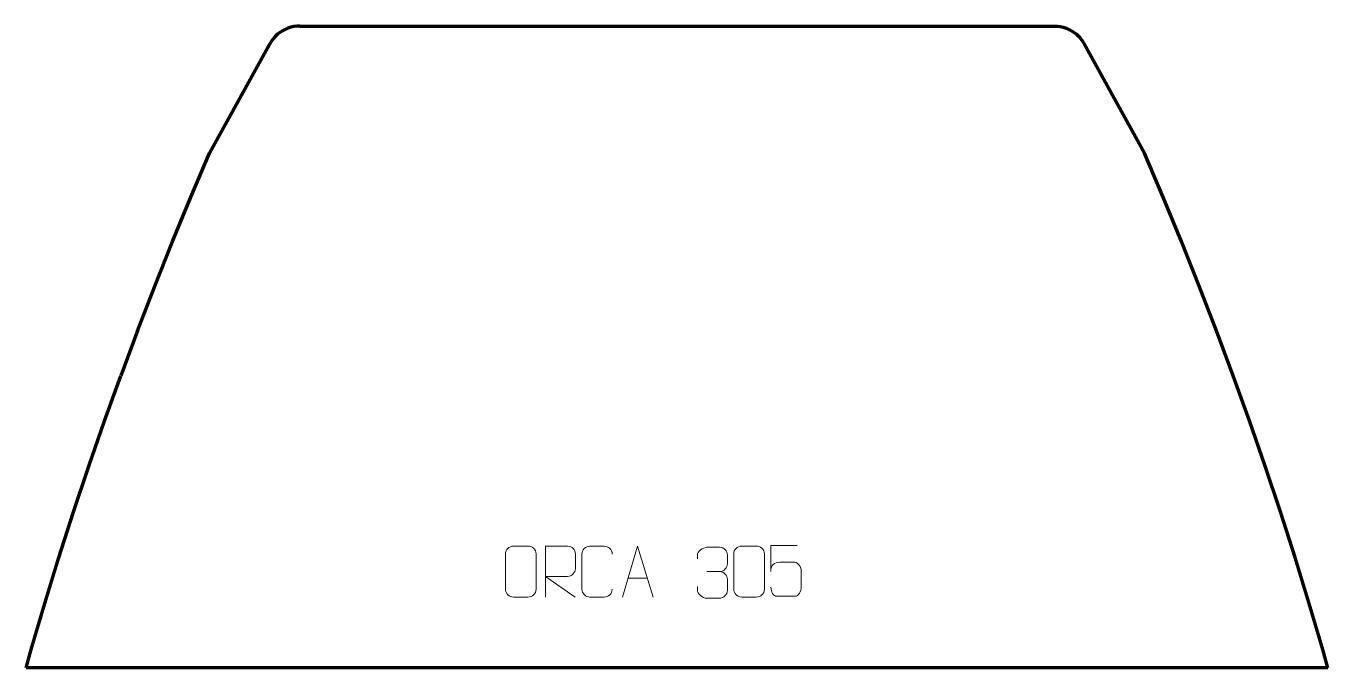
# Model space of a CAD drawing. Header units: millimetres. Extents: x -319 to 319, y 896 to 1211.
import ezdxf

# ---------------------------------------------------------------- set-up
doc = ezdxf.new("R2010")
doc.units = ezdxf.units.MM
doc.header["$MEASUREMENT"] = 0
doc.layers.add('layer 1', color=7, linetype='Continuous')

msp = doc.modelspace()

# ---------------------------------------------------------------- linework, layer by layer
at = {"layer": 'layer 1', "color": 242, "lineweight": 106}
for points in [[(-194.8688, 1207.651), (-194.8688, 1207.651), (-196.0398, 1206.727), (-196.0398, 1206.727)], [(-193.6198, 1208.467), (-193.6198, 1208.467), (-194.8688, 1207.651), (-194.8688, 1207.651)], [(-192.3058, 1209.167), (-192.3058, 1209.167), (-193.6198, 1208.467), (-193.6198, 1208.467)], [(-190.9328, 1209.749), (-190.9328, 1209.749), (-192.3058, 1209.167), (-192.3058, 1209.167)], [(-189.5128, 1210.205), (-189.5128, 1210.205), (-190.9328, 1209.749), (-190.9328, 1209.749)], [(-188.0588, 1210.533), (-188.0588, 1210.533), (-189.5128, 1210.205), (-189.5128, 1210.205)], [(-186.5818, 1210.733), (-186.5818, 1210.733), (-188.0588, 1210.533), (-188.0588, 1210.533)], [(-185.0928, 1210.798), (-185.0928, 1210.798), (-186.5818, 1210.733), (-186.5818, 1210.733)], [(-185.0928, 1210.798), (-185.0928, 1210.798), (185.0918, 1210.798), (185.0918, 1210.798)], [(185.0918, 1210.798), (185.0918, 1210.798), (186.5818, 1210.733), (186.5818, 1210.733)], [(186.5818, 1210.733), (186.5818, 1210.733), (188.0598, 1210.533), (188.0598, 1210.533)], [(188.0598, 1210.533), (188.0598, 1210.533), (189.5128, 1210.205), (189.5128, 1210.205)], [(189.5128, 1210.205), (189.5128, 1210.205), (190.9318, 1209.749), (190.9318, 1209.749)], [(190.9318, 1209.749), (190.9318, 1209.749), (192.3058, 1209.167), (192.3058, 1209.167)], [(192.3058, 1209.167), (192.3058, 1209.167), (193.6218, 1208.467), (193.6218, 1208.467)], [(193.6218, 1208.467), (193.6218, 1208.467), (194.8688, 1207.651), (194.8688, 1207.651)], [(194.8688, 1207.651), (194.8688, 1207.651), (196.0388, 1206.727), (196.0388, 1206.727)], [(-199.7738, 1202.117), (-199.7738, 1202.117), (-229.3028, 1148.4291), (-229.3028, 1148.4291)], [(-198.9998, 1203.391), (-198.9998, 1203.391), (-199.7738, 1202.117), (-199.7738, 1202.117)], [(-198.1128, 1204.589), (-198.1128, 1204.589), (-198.9998, 1203.391), (-198.9998, 1203.391)], [(-197.1238, 1205.706), (-197.1238, 1205.706), (-198.1128, 1204.589), (-198.1128, 1204.589)], [(-196.0398, 1206.727), (-196.0398, 1206.727), (-197.1238, 1205.706), (-197.1238, 1205.706)], [(196.0388, 1206.727), (196.0388, 1206.727), (197.1228, 1205.706), (197.1228, 1205.706)], [(197.1228, 1205.706), (197.1228, 1205.706), (198.1118, 1204.589), (198.1118, 1204.589)], [(198.1118, 1204.589), (198.1118, 1204.589), (198.9988, 1203.391), (198.9988, 1203.391)], [(198.9988, 1203.391), (198.9988, 1203.391), (199.7748, 1202.117), (199.7748, 1202.117)], [(199.7748, 1202.117), (199.7748, 1202.117), (229.3028, 1148.4291), (229.3028, 1148.4291)], [(-238.5298, 1126.7771), (-238.5298, 1126.7771), (-229.3028, 1148.4291), (-229.3028, 1148.4291)], [(238.5308, 1126.7771), (238.5308, 1126.7771), (229.3028, 1148.4291), (229.3028, 1148.4291)], [(-247.5058, 1105.0191), (-247.5058, 1105.0191), (-238.5298, 1126.7771), (-238.5298, 1126.7771)], [(247.5068, 1105.0191), (247.5068, 1105.0191), (238.5308, 1126.7771), (238.5308, 1126.7771)], [(-256.2298, 1083.1591), (-256.2298, 1083.1591), (-247.5058, 1105.0191), (-247.5058, 1105.0191)], [(256.2288, 1083.1591), (256.2288, 1083.1591), (247.5068, 1105.0191), (247.5068, 1105.0191)], [(-264.6978, 1061.1991), (-264.6978, 1061.1991), (-256.2298, 1083.1591), (-256.2298, 1083.1591)], [(264.6978, 1061.1991), (264.6978, 1061.1991), (256.2288, 1083.1591), (256.2288, 1083.1591)], [(-264.6978, 1061.1991), (-264.6978, 1061.1991), (-272.9118, 1039.1422), (-272.9118, 1039.1422)], [(272.9128, 1039.1422), (272.9128, 1039.1422), (264.6978, 1061.1991), (264.6978, 1061.1991)], [(-280.8708, 1016.9912), (-280.8708, 1016.9912), (-272.9118, 1039.1422), (-272.9118, 1039.1422)], [(280.8698, 1016.9912), (280.8698, 1016.9912), (272.9128, 1039.1422), (272.9128, 1039.1422)], [(-288.5708, 994.7512), (-288.5708, 994.7512), (-280.8708, 1016.9912), (-280.8708, 1016.9912)], [(288.5718, 994.7512), (288.5718, 994.7512), (280.8698, 1016.9912), (280.8698, 1016.9912)], [(-296.0147, 972.4212), (-296.0147, 972.4212), (-288.5708, 994.7512), (-288.5708, 994.7512)], [(296.0157, 972.4212), (296.0157, 972.4212), (288.5718, 994.7512), (288.5718, 994.7512)], [(-303.1987, 950.0082), (-303.1987, 950.0082), (-296.0147, 972.4212), (-296.0147, 972.4212)], [(303.1987, 950.0082), (303.1987, 950.0082), (296.0157, 972.4212), (296.0157, 972.4212)], [(-310.1227, 927.5122), (-310.1227, 927.5122), (-303.1987, 950.0082), (-303.1987, 950.0082)], [(310.1217, 927.5122), (310.1217, 927.5122), (303.1987, 950.0082), (303.1987, 950.0082)], [(-316.7847, 904.9383), (-316.7847, 904.9383), (-310.1227, 927.5122), (-310.1227, 927.5122)], [(316.7857, 904.9383), (316.7857, 904.9383), (310.1217, 927.5122), (310.1217, 927.5122)], [(-319.3677, 895.7993), (-319.3677, 895.7993), (-316.7847, 904.9383), (-316.7847, 904.9383)], [(319.3687, 895.7993), (319.3687, 895.7993), (316.7857, 904.9383), (316.7857, 904.9383)], [(319.3687, 895.7993), (319.3687, 895.7993), (-319.3677, 895.7993), (-319.3677, 895.7993)]]:
    msp.add_open_spline(points, degree=3, dxfattribs=at)
at = {"layer": 'layer 1', "color": 250, "lineweight": 9}
for points, knots in [([(-80.2213, 955.6021), (-77.8546, 955.6021), (-75.4875, 955.6021), (-73.1204, 955.6021), (-73.1204, 955.6021), (-71.1394, 955.6377), (-69.1129, 954.143), (-69.0858, 951.7003), (-69.0858, 951.7003), (-69.0862, 945.9415), (-69.0862, 940.1822), (-69.0858, 934.4226), (-69.0858, 934.4226), (-69.228, 932.0944), (-70.9348, 930.6118), (-73.1204, 930.6009), (-73.1204, 930.6009), (-75.4934, 930.6013), (-77.8664, 930.6013), (-80.239, 930.6009), (-80.239, 930.6009), (-82.1979, 930.4953), (-84.2048, 932.3837), (-84.1934, 934.4052), (-84.1934, 934.4052), (-84.1931, 940.1873), (-84.1931, 945.9689), (-84.1934, 951.7502), (-84.1934, 951.7502), (-84.1891, 953.8928), (-82.4116, 955.6156), (-80.2213, 955.6021)], [0, 0, 0, 0, 0.11111111, 0.11111111, 0.11111111, 0.11111111, 0.22222222, 0.22222222, 0.22222222, 0.22222222, 0.33333333, 0.33333333, 0.33333333, 0.33333333, 0.44444444, 0.44444444, 0.44444444, 0.44444444, 0.55555556, 0.55555556, 0.55555556, 0.55555556, 0.66666667, 0.66666667, 0.66666667, 0.66666667, 0.77777778, 0.77777778, 0.77777778, 0.77777778, 1, 1, 1, 1]), ([(-80.2213, 955.6021), (-77.8546, 955.6021), (-75.4875, 955.6021), (-73.1204, 955.6021), (-73.1204, 955.6021), (-71.1394, 955.6377), (-69.1129, 954.143), (-69.0858, 951.7003), (-69.0858, 951.7003), (-69.0862, 945.9415), (-69.0862, 940.1822), (-69.0858, 934.4226), (-69.0858, 934.4226), (-69.228, 932.0944), (-70.9348, 930.6118), (-73.1204, 930.6009), (-73.1204, 930.6009), (-75.4934, 930.6013), (-77.8664, 930.6013), (-80.239, 930.6009), (-80.239, 930.6009), (-82.1979, 930.4953), (-84.2048, 932.3837), (-84.1934, 934.4052), (-84.1934, 934.4052), (-84.1931, 940.1873), (-84.1931, 945.9689), (-84.1934, 951.7502), (-84.1934, 951.7502), (-84.1891, 953.8928), (-82.4116, 955.6156), (-80.2213, 955.6021)], [0, 0, 0, 0, 0.11111111, 0.11111111, 0.11111111, 0.11111111, 0.22222222, 0.22222222, 0.22222222, 0.22222222, 0.33333333, 0.33333333, 0.33333333, 0.33333333, 0.44444444, 0.44444444, 0.44444444, 0.44444444, 0.55555556, 0.55555556, 0.55555556, 0.55555556, 0.66666667, 0.66666667, 0.66666667, 0.66666667, 0.77777778, 0.77777778, 0.77777778, 0.77777778, 1, 1, 1, 1]), ([(-80.2213, 955.6021), (-77.8546, 955.6021), (-75.4875, 955.6021), (-73.1204, 955.6021), (-73.1204, 955.6021), (-71.1394, 955.6377), (-69.1129, 954.143), (-69.0858, 951.7003), (-69.0858, 951.7003), (-69.0862, 945.9415), (-69.0862, 940.1822), (-69.0858, 934.4226), (-69.0858, 934.4226), (-69.228, 932.0944), (-70.9348, 930.6118), (-73.1204, 930.6009), (-73.1204, 930.6009), (-75.4934, 930.6013), (-77.8664, 930.6013), (-80.239, 930.6009), (-80.239, 930.6009), (-82.1979, 930.4953), (-84.2048, 932.3837), (-84.1934, 934.4052), (-84.1934, 934.4052), (-84.1931, 940.1873), (-84.1931, 945.9689), (-84.1934, 951.7502), (-84.1934, 951.7502), (-84.1891, 953.8928), (-82.4116, 955.6156), (-80.2213, 955.6021)], [0, 0, 0, 0, 0.11111111, 0.11111111, 0.11111111, 0.11111111, 0.22222222, 0.22222222, 0.22222222, 0.22222222, 0.33333333, 0.33333333, 0.33333333, 0.33333333, 0.44444444, 0.44444444, 0.44444444, 0.44444444, 0.55555556, 0.55555556, 0.55555556, 0.55555556, 0.66666667, 0.66666667, 0.66666667, 0.66666667, 0.77777778, 0.77777778, 0.77777778, 0.77777778, 1, 1, 1, 1]), ([(-80.2213, 955.6021), (-77.8546, 955.6021), (-75.4875, 955.6021), (-73.1204, 955.6021), (-73.1204, 955.6021), (-71.1394, 955.6377), (-69.1129, 954.143), (-69.0858, 951.7003), (-69.0858, 951.7003), (-69.0862, 945.9415), (-69.0862, 940.1822), (-69.0858, 934.4226), (-69.0858, 934.4226), (-69.228, 932.0944), (-70.9348, 930.6118), (-73.1204, 930.6009), (-73.1204, 930.6009), (-75.4934, 930.6013), (-77.8664, 930.6013), (-80.239, 930.6009), (-80.239, 930.6009), (-82.1979, 930.4953), (-84.2048, 932.3837), (-84.1934, 934.4052), (-84.1934, 934.4052), (-84.1931, 940.1873), (-84.1931, 945.9689), (-84.1934, 951.7502), (-84.1934, 951.7502), (-84.1891, 953.8928), (-82.4116, 955.6156), (-80.2213, 955.6021)], [0, 0, 0, 0, 0.11111111, 0.11111111, 0.11111111, 0.11111111, 0.22222222, 0.22222222, 0.22222222, 0.22222222, 0.33333333, 0.33333333, 0.33333333, 0.33333333, 0.44444444, 0.44444444, 0.44444444, 0.44444444, 0.55555556, 0.55555556, 0.55555556, 0.55555556, 0.66666667, 0.66666667, 0.66666667, 0.66666667, 0.77777778, 0.77777778, 0.77777778, 0.77777778, 1, 1, 1, 1]), ([(-64.5401, 930.5791), (-64.5401, 930.5791), (-64.5401, 955.5326), (-64.5401, 955.5326), (-64.5401, 955.5326), (-60.9453, 955.5326), (-57.3498, 955.5326), (-53.7546, 955.5326), (-53.7546, 955.5326), (-51.4293, 955.4949), (-49.872, 954.0049), (-49.8761, 951.6385), (-49.8761, 951.6385), (-49.8765, 949.603), (-49.8765, 946.5436), (-49.8761, 944.5076), (-49.8761, 944.5076), (-49.8826, 942.6321), (-51.6949, 940.6903), (-53.7044, 940.6712), (-53.7044, 940.6712), (-53.7044, 940.6712), (-64.5401, 940.6712), (-64.5401, 940.6712), (-64.5401, 940.6712), (-64.5401, 940.6712), (-49.8854, 930.5791), (-49.8854, 930.5791)], [0, 0, 0, 0, 0.125, 0.125, 0.125, 0.125, 0.25, 0.25, 0.25, 0.25, 0.375, 0.375, 0.375, 0.375, 0.5, 0.5, 0.5, 0.5, 0.625, 0.625, 0.625, 0.625, 0.75, 0.75, 0.75, 0.75, 1, 1, 1, 1]), ([(-64.5401, 930.5791), (-64.5401, 930.5791), (-64.5401, 955.5326), (-64.5401, 955.5326), (-64.5401, 955.5326), (-60.9453, 955.5326), (-57.3498, 955.5326), (-53.7546, 955.5326), (-53.7546, 955.5326), (-51.4293, 955.4949), (-49.872, 954.0049), (-49.8761, 951.6385), (-49.8761, 951.6385), (-49.8765, 949.603), (-49.8765, 946.5436), (-49.8761, 944.5076), (-49.8761, 944.5076), (-49.8826, 942.6321), (-51.6949, 940.6903), (-53.7044, 940.6712), (-53.7044, 940.6712), (-53.7044, 940.6712), (-64.5401, 940.6712), (-64.5401, 940.6712), (-64.5401, 940.6712), (-64.5401, 940.6712), (-49.8854, 930.5791), (-49.8854, 930.5791)], [0, 0, 0, 0, 0.125, 0.125, 0.125, 0.125, 0.25, 0.25, 0.25, 0.25, 0.375, 0.375, 0.375, 0.375, 0.5, 0.5, 0.5, 0.5, 0.625, 0.625, 0.625, 0.625, 0.75, 0.75, 0.75, 0.75, 1, 1, 1, 1]), ([(-64.5401, 930.5791), (-64.5401, 930.5791), (-64.5401, 955.5326), (-64.5401, 955.5326), (-64.5401, 955.5326), (-60.9453, 955.5326), (-57.3498, 955.5326), (-53.7546, 955.5326), (-53.7546, 955.5326), (-51.4293, 955.4949), (-49.872, 954.0049), (-49.8761, 951.6385), (-49.8761, 951.6385), (-49.8765, 949.603), (-49.8765, 946.5436), (-49.8761, 944.5076), (-49.8761, 944.5076), (-49.8826, 942.6321), (-51.6949, 940.6903), (-53.7044, 940.6712), (-53.7044, 940.6712), (-53.7044, 940.6712), (-64.5401, 940.6712), (-64.5401, 940.6712), (-64.5401, 940.6712), (-64.5401, 940.6712), (-49.8854, 930.5791), (-49.8854, 930.5791)], [0, 0, 0, 0, 0.125, 0.125, 0.125, 0.125, 0.25, 0.25, 0.25, 0.25, 0.375, 0.375, 0.375, 0.375, 0.5, 0.5, 0.5, 0.5, 0.625, 0.625, 0.625, 0.625, 0.75, 0.75, 0.75, 0.75, 1, 1, 1, 1]), ([(-64.5401, 930.5791), (-64.5401, 930.5791), (-64.5401, 955.5326), (-64.5401, 955.5326), (-64.5401, 955.5326), (-60.9453, 955.5326), (-57.3498, 955.5326), (-53.7546, 955.5326), (-53.7546, 955.5326), (-51.4293, 955.4949), (-49.872, 954.0049), (-49.8761, 951.6385), (-49.8761, 951.6385), (-49.8765, 949.603), (-49.8765, 946.5436), (-49.8761, 944.5076), (-49.8761, 944.5076), (-49.8826, 942.6321), (-51.6949, 940.6903), (-53.7044, 940.6712), (-53.7044, 940.6712), (-53.7044, 940.6712), (-64.5401, 940.6712), (-64.5401, 940.6712), (-64.5401, 940.6712), (-64.5401, 940.6712), (-49.8854, 930.5791), (-49.8854, 930.5791)], [0, 0, 0, 0, 0.125, 0.125, 0.125, 0.125, 0.25, 0.25, 0.25, 0.25, 0.375, 0.375, 0.375, 0.375, 0.5, 0.5, 0.5, 0.5, 0.625, 0.625, 0.625, 0.625, 0.75, 0.75, 0.75, 0.75, 1, 1, 1, 1]), ([(-31.785, 934.3968), (-31.9248, 932.0734), (-33.602, 930.5938), (-35.7497, 930.583), (-35.7497, 930.583), (-38.0816, 930.5834), (-40.4135, 930.5834), (-42.745, 930.583), (-42.745, 930.583), (-44.67, 930.4776), (-46.6421, 932.3621), (-46.6309, 934.3794), (-46.6309, 934.3794), (-46.6305, 940.1495), (-46.6305, 945.9192), (-46.6309, 951.6885), (-46.6309, 951.6885), (-46.6267, 953.8266), (-44.88, 955.5458), (-42.7276, 955.5323), (-42.7276, 955.5323), (-40.4019, 955.5323), (-38.0758, 955.5323), (-35.7497, 955.5323), (-35.7497, 955.5323), (-33.8031, 955.5678), (-31.8117, 954.0763), (-31.785, 951.6387)], [0, 0, 0, 0, 0.125, 0.125, 0.125, 0.125, 0.25, 0.25, 0.25, 0.25, 0.375, 0.375, 0.375, 0.375, 0.5, 0.5, 0.5, 0.5, 0.625, 0.625, 0.625, 0.625, 0.75, 0.75, 0.75, 0.75, 1, 1, 1, 1]), ([(-26.6785, 930.5791), (-26.6785, 930.5791), (-19.3075, 955.5326), (-19.3075, 955.5326), (-19.3075, 955.5326), (-19.3075, 955.5326), (-11.7376, 930.5791), (-11.7376, 930.5791)], [0, 0, 0, 0, 0.33333333, 0.33333333, 0.33333333, 0.33333333, 1, 1, 1, 1]), ([(10.0079, 949.301), (10.0079, 949.301), (10.0079, 951.1582), (10.0079, 951.1582), (10.0079, 951.1582), (9.9936, 952.9001), (12.6581, 955.0182), (14.7172, 954.9955), (14.7172, 954.9955), (16.7813, 954.9955), (18.8453, 954.9955), (20.909, 954.9955), (20.909, 954.9955), (23.1035, 955.0043), (24.7018, 953.1575), (24.7462, 951.2454), (24.7462, 951.2454), (24.7458, 949.8103), (24.7458, 948.3752), (24.7462, 946.9397), (24.7462, 946.9397), (24.6976, 945.2862), (23.095, 943.0562), (20.8967, 943.0662), (20.8967, 943.0662), (23.1004, 943.055), (24.7084, 941.2518), (24.7624, 939.1923), (24.7624, 939.1923), (24.762, 937.4076), (24.762, 935.6229), (24.7624, 933.8378), (24.7624, 933.8378), (24.7725, 931.7764), (22.7176, 930.0133), (20.8967, 930.0214), (20.8967, 930.0214), (18.8314, 930.0217), (16.7662, 930.0217), (14.7006, 930.0214), (14.7006, 930.0214), (12.532, 930.0329), (10.001, 932.4331), (9.9824, 933.8949), (9.9824, 933.8949), (9.9824, 933.8949), (9.9824, 935.8035), (9.9824, 935.8035)], [0, 0, 0, 0, 0.07692308, 0.07692308, 0.07692308, 0.07692308, 0.15384615, 0.15384615, 0.15384615, 0.15384615, 0.23076923, 0.23076923, 0.23076923, 0.23076923, 0.30769231, 0.30769231, 0.30769231, 0.30769231, 0.38461538, 0.38461538, 0.38461538, 0.38461538, 0.46153846, 0.46153846, 0.46153846, 0.46153846, 0.53846154, 0.53846154, 0.53846154, 0.53846154, 0.61538462, 0.61538462, 0.61538462, 0.61538462, 0.69230769, 0.69230769, 0.69230769, 0.69230769, 0.76923077, 0.76923077, 0.76923077, 0.76923077, 0.84615385, 0.84615385, 0.84615385, 0.84615385, 1, 1, 1, 1]), ([(10.0079, 949.301), (10.0079, 949.301), (10.0079, 951.1582), (10.0079, 951.1582), (10.0079, 951.1582), (9.9936, 952.9001), (12.6581, 955.0182), (14.7172, 954.9955), (14.7172, 954.9955), (16.7813, 954.9955), (18.8453, 954.9955), (20.909, 954.9955), (20.909, 954.9955), (23.1035, 955.0043), (24.7018, 953.1575), (24.7462, 951.2454), (24.7462, 951.2454), (24.7458, 949.8103), (24.7458, 948.3752), (24.7462, 946.9397), (24.7462, 946.9397), (24.6976, 945.2862), (23.095, 943.0562), (20.8967, 943.0662), (20.8967, 943.0662), (23.1004, 943.055), (24.7084, 941.2518), (24.7624, 939.1923), (24.7624, 939.1923), (24.762, 937.4076), (24.762, 935.6229), (24.7624, 933.8378), (24.7624, 933.8378), (24.7725, 931.7764), (22.7176, 930.0133), (20.8967, 930.0214), (20.8967, 930.0214), (18.8314, 930.0217), (16.7662, 930.0217), (14.7006, 930.0214), (14.7006, 930.0214), (12.532, 930.0329), (10.001, 932.4331), (9.9824, 933.8949), (9.9824, 933.8949), (9.9824, 933.8949), (9.9824, 935.8035), (9.9824, 935.8035)], [0, 0, 0, 0, 0.07692308, 0.07692308, 0.07692308, 0.07692308, 0.15384615, 0.15384615, 0.15384615, 0.15384615, 0.23076923, 0.23076923, 0.23076923, 0.23076923, 0.30769231, 0.30769231, 0.30769231, 0.30769231, 0.38461538, 0.38461538, 0.38461538, 0.38461538, 0.46153846, 0.46153846, 0.46153846, 0.46153846, 0.53846154, 0.53846154, 0.53846154, 0.53846154, 0.61538462, 0.61538462, 0.61538462, 0.61538462, 0.69230769, 0.69230769, 0.69230769, 0.69230769, 0.76923077, 0.76923077, 0.76923077, 0.76923077, 0.84615385, 0.84615385, 0.84615385, 0.84615385, 1, 1, 1, 1]), ([(10.0079, 949.301), (10.0079, 949.301), (10.0079, 951.1582), (10.0079, 951.1582), (10.0079, 951.1582), (9.9936, 952.9001), (12.6581, 955.0182), (14.7172, 954.9955), (14.7172, 954.9955), (16.7813, 954.9955), (18.8453, 954.9955), (20.909, 954.9955), (20.909, 954.9955), (23.1035, 955.0043), (24.7018, 953.1575), (24.7462, 951.2454), (24.7462, 951.2454), (24.7458, 949.8103), (24.7458, 948.3752), (24.7462, 946.9397), (24.7462, 946.9397), (24.6976, 945.2862), (23.095, 943.0562), (20.8967, 943.0662), (20.8967, 943.0662), (23.1004, 943.055), (24.7084, 941.2518), (24.7624, 939.1923), (24.7624, 939.1923), (24.762, 937.4076), (24.762, 935.6229), (24.7624, 933.8378), (24.7624, 933.8378), (24.7725, 931.7764), (22.7176, 930.0133), (20.8967, 930.0214), (20.8967, 930.0214), (18.8314, 930.0217), (16.7662, 930.0217), (14.7006, 930.0214), (14.7006, 930.0214), (12.532, 930.0329), (10.001, 932.4331), (9.9824, 933.8949), (9.9824, 933.8949), (9.9824, 933.8949), (9.9824, 935.8035), (9.9824, 935.8035)], [0, 0, 0, 0, 0.07692308, 0.07692308, 0.07692308, 0.07692308, 0.15384615, 0.15384615, 0.15384615, 0.15384615, 0.23076923, 0.23076923, 0.23076923, 0.23076923, 0.30769231, 0.30769231, 0.30769231, 0.30769231, 0.38461538, 0.38461538, 0.38461538, 0.38461538, 0.46153846, 0.46153846, 0.46153846, 0.46153846, 0.53846154, 0.53846154, 0.53846154, 0.53846154, 0.61538462, 0.61538462, 0.61538462, 0.61538462, 0.69230769, 0.69230769, 0.69230769, 0.69230769, 0.76923077, 0.76923077, 0.76923077, 0.76923077, 0.84615385, 0.84615385, 0.84615385, 0.84615385, 1, 1, 1, 1]), ([(10.0079, 949.301), (10.0079, 949.301), (10.0079, 951.1582), (10.0079, 951.1582), (10.0079, 951.1582), (9.9936, 952.9001), (12.6581, 955.0182), (14.7172, 954.9955), (14.7172, 954.9955), (16.7813, 954.9955), (18.8453, 954.9955), (20.909, 954.9955), (20.909, 954.9955), (23.1035, 955.0043), (24.7018, 953.1575), (24.7462, 951.2454), (24.7462, 951.2454), (24.7458, 949.8103), (24.7458, 948.3752), (24.7462, 946.9397), (24.7462, 946.9397), (24.6976, 945.2862), (23.095, 943.0562), (20.8967, 943.0662), (20.8967, 943.0662), (23.1004, 943.055), (24.7084, 941.2518), (24.7624, 939.1923), (24.7624, 939.1923), (24.762, 937.4076), (24.762, 935.6229), (24.7624, 933.8378), (24.7624, 933.8378), (24.7725, 931.7764), (22.7176, 930.0133), (20.8967, 930.0214), (20.8967, 930.0214), (18.8314, 930.0217), (16.7662, 930.0217), (14.7006, 930.0214), (14.7006, 930.0214), (12.532, 930.0329), (10.001, 932.4331), (9.9824, 933.8949), (9.9824, 933.8949), (9.9824, 933.8949), (9.9824, 935.8035), (9.9824, 935.8035)], [0, 0, 0, 0, 0.07692308, 0.07692308, 0.07692308, 0.07692308, 0.15384615, 0.15384615, 0.15384615, 0.15384615, 0.23076923, 0.23076923, 0.23076923, 0.23076923, 0.30769231, 0.30769231, 0.30769231, 0.30769231, 0.38461538, 0.38461538, 0.38461538, 0.38461538, 0.46153846, 0.46153846, 0.46153846, 0.46153846, 0.53846154, 0.53846154, 0.53846154, 0.53846154, 0.61538462, 0.61538462, 0.61538462, 0.61538462, 0.69230769, 0.69230769, 0.69230769, 0.69230769, 0.76923077, 0.76923077, 0.76923077, 0.76923077, 0.84615385, 0.84615385, 0.84615385, 0.84615385, 1, 1, 1, 1]), ([(31.7787, 955.6021), (34.1454, 955.6021), (36.5125, 955.6021), (38.8796, 955.6021), (38.8796, 955.6021), (40.8606, 955.6377), (42.8871, 954.143), (42.9142, 951.7003), (42.9142, 951.7003), (42.9138, 945.9415), (42.9138, 940.1822), (42.9142, 934.4226), (42.9142, 934.4226), (42.772, 932.0944), (41.0652, 930.6118), (38.8796, 930.6009), (38.8796, 930.6009), (36.5066, 930.6013), (34.1336, 930.6013), (31.761, 930.6009), (31.761, 930.6009), (29.8021, 930.4953), (27.7952, 932.3837), (27.8066, 934.4052), (27.8066, 934.4052), (27.8069, 940.1873), (27.8069, 945.9689), (27.8066, 951.7502), (27.8066, 951.7502), (27.8109, 953.8928), (29.5884, 955.6156), (31.7787, 955.6021)], [0, 0, 0, 0, 0.11111111, 0.11111111, 0.11111111, 0.11111111, 0.22222222, 0.22222222, 0.22222222, 0.22222222, 0.33333333, 0.33333333, 0.33333333, 0.33333333, 0.44444444, 0.44444444, 0.44444444, 0.44444444, 0.55555556, 0.55555556, 0.55555556, 0.55555556, 0.66666667, 0.66666667, 0.66666667, 0.66666667, 0.77777778, 0.77777778, 0.77777778, 0.77777778, 1, 1, 1, 1]), ([(58.8842, 955.8911), (58.8842, 955.8911), (46.0325, 955.8911), (46.0325, 955.8911), (46.0325, 955.8911), (46.0328, 951.6605), (46.0328, 947.4296), (46.0325, 943.1984), (46.0325, 943.1984), (46.0322, 946.5085), (47.6632, 947.5803), (50.4752, 947.6408), (50.4752, 947.6408), (52.9148, 947.6411), (55.3543, 947.6411), (57.7935, 947.6408), (57.7935, 947.6408), (59.4433, 947.6476), (60.9182, 945.2671), (60.9467, 943.1984), (60.9467, 943.1984), (60.9464, 940.6111), (60.9464, 938.0235), (60.9467, 935.4358), (60.9467, 935.4358), (60.9929, 933.4764), (59.4935, 931.0401), (57.8676, 930.9816), (57.8676, 930.9816), (55.9111, 930.9819), (51.0161, 930.9819), (49.0591, 930.9816), (49.0591, 930.9816), (47.2136, 930.9728), (46.1065, 932.9376), (46.0857, 935.4887)], [0, 0, 0, 0, 0.1, 0.1, 0.1, 0.1, 0.2, 0.2, 0.2, 0.2, 0.3, 0.3, 0.3, 0.3, 0.4, 0.4, 0.4, 0.4, 0.5, 0.5, 0.5, 0.5, 0.6, 0.6, 0.6, 0.6, 0.7, 0.7, 0.7, 0.7, 0.8, 0.8, 0.8, 0.8, 1, 1, 1, 1])]:
    msp.add_open_spline(points, degree=3, knots=knots, dxfattribs=at)
for points in [[(-23.9559, 939.8285), (-23.9559, 939.8285), (-14.4602, 939.8285), (-14.4602, 939.8285)], [(14.7176, 943.0558), (14.7176, 943.0558), (20.914, 943.0558), (20.914, 943.0558)], [(14.7176, 943.0558), (14.7176, 943.0558), (20.914, 943.0558), (20.914, 943.0558)], [(14.7176, 943.0558), (14.7176, 943.0558), (20.914, 943.0558), (20.914, 943.0558)], [(14.7176, 943.0558), (14.7176, 943.0558), (20.914, 943.0558), (20.914, 943.0558)]]:
    msp.add_open_spline(points, degree=3, dxfattribs=at)

doc.saveas('drawing.dxf')
